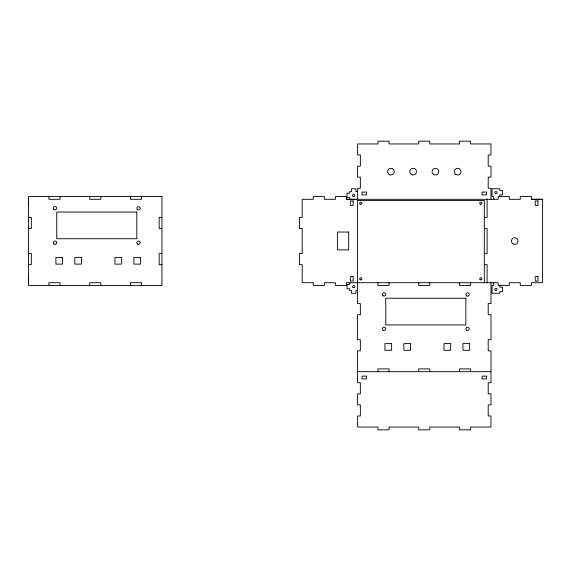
<?xml version="1.0" encoding="UTF-8"?>
<svg xmlns="http://www.w3.org/2000/svg" width="571" height="571" viewBox="0 0 571 571"><rect width="100%" height="100%" fill="white"/><g stroke="black" fill="none" stroke-linecap="round" stroke-linejoin="round"><path stroke-width="0.86" d="M28.55 281.046L28.55 276.6M28.55 205.432L28.55 200.985M357.582 191.535L355.911 191.535L355.911 188.751L351.465 188.751L351.465 191.535L349.795 191.535L349.795 193.198L347.018 193.198L347.018 197.645L349.795 197.645L349.795 199.315M346.518 199.315L498.148 199.3L498.148 196.524L509.268 196.524L509.268 199.315L520.267 199.315L520.267 196.524L531.387 196.524L531.387 199.315L542.45 199.315L542.45 282.716L531.387 282.716L531.387 285.493L520.267 285.493L520.267 282.716L509.268 282.716L509.268 285.493L498.148 285.493L498.148 282.716L346.518 282.716L346.518 285.493L335.398 285.493L335.398 282.716L324.399 282.716L324.399 285.493L313.279 285.493L313.279 282.716L302.216 282.716L302.216 264.644L299.44 264.644L299.44 253.524L302.216 253.524L302.216 228.507L299.44 228.507L299.44 217.387L302.216 217.387L302.216 199.315L313.279 199.315L313.279 196.524L324.399 196.524L324.399 199.315L335.398 199.315L335.398 196.524L346.518 196.524L346.518 199.315L357.582 199.315M357.582 200.428L484.308 200.428L484.308 282.716M28.55 217.387L31.326 217.387L31.326 228.507L28.55 228.507M161.95 217.387L159.173 217.387L159.173 228.507L161.95 228.507M484.308 217.387L487.092 217.387L487.092 199.315M484.308 228.507L487.092 228.507L487.092 253.524L484.308 253.524M28.55 253.524L31.326 253.524L31.326 264.644L28.55 264.644M161.95 253.524L159.173 253.524L159.173 264.644L161.95 264.644M484.308 264.644L487.092 264.644L487.092 282.716M357.582 290.496L355.911 290.496L355.911 293.28L351.465 293.28L351.465 290.496L349.795 290.496L349.795 288.826L347.018 288.826L347.018 284.379L349.795 284.379L349.795 282.716M357.582 371.685L490.981 371.685M531.387 199.3L542.45 199.315M499.818 196.524L499.818 194.854L502.594 194.854L502.594 190.407L499.818 190.407L499.818 188.737L492.031 188.737L492.031 196.524L493.701 196.524L493.701 199.3M499.818 285.493L499.818 287.163L502.594 287.163L502.594 291.61L499.818 291.61L499.818 293.28L492.031 293.28L492.031 285.493L493.701 285.493L493.701 282.716M490.981 199.315L490.981 188.259L488.205 188.259L488.205 177.138L490.981 177.138L490.981 166.132L488.205 166.132L488.205 155.012L490.981 155.012L490.981 143.956L470.604 143.956L470.604 141.173L459.484 141.173L459.484 143.956L429.842 143.956L429.842 141.173L418.721 141.173L418.721 143.956L389.079 143.956L389.079 141.173L377.959 141.173L377.959 143.956L357.582 143.956L357.582 155.012L360.358 155.012L360.358 166.132L357.582 166.132L357.582 177.138L360.358 177.138L360.358 188.259L357.582 188.259L357.582 303.579L360.358 303.579L360.358 314.7L357.582 314.7L357.582 339.716L360.358 339.716L360.358 350.837L357.582 350.837L357.582 382.741L360.358 382.741L360.358 393.862L357.582 393.862L357.582 404.868L360.358 404.868L360.358 415.988L357.582 415.988L357.582 427.044L377.959 427.044L377.959 429.827L389.079 429.827L389.079 427.044L418.721 427.044L418.721 429.827L429.842 429.827L429.842 427.044L459.484 427.044L459.484 429.827L470.604 429.827L470.604 427.044L490.981 427.044L490.981 415.988L488.205 415.988L488.205 404.868L490.981 404.868L490.981 393.862L488.205 393.862L488.205 382.741L490.981 382.741L490.981 350.837L488.205 350.837L488.205 339.716L490.981 339.716L490.981 314.7L488.205 314.7L488.205 303.579L490.981 303.579L490.981 282.716M470.604 282.716L470.604 285.493L459.484 285.493L459.484 282.716M470.604 371.685L470.604 368.902L459.484 368.902L459.484 371.685M429.842 282.716L429.842 285.493L418.721 285.493L418.721 282.716M429.842 371.685L429.842 368.902L418.721 368.902L418.721 371.685M389.079 282.716L389.079 285.493L377.959 285.493L377.959 282.716M389.079 371.685L389.079 368.902L377.959 368.902L377.959 371.685M141.572 196.524L141.572 199.3L130.452 199.3L130.452 196.524M141.572 285.493L141.572 282.716L130.452 282.716L130.452 285.493M100.81 196.524L100.81 199.3L89.69 199.3L89.69 196.524M100.81 285.493L100.81 282.716L89.69 282.716L89.69 285.493M60.048 196.524L60.048 199.3L48.928 199.3L48.928 196.524M60.048 285.493L60.048 282.716L48.928 282.716L48.928 285.493M366.475 192.092L362.028 192.092L362.028 194.868L366.475 194.868L366.475 192.092M486.535 192.092L482.088 192.092L482.088 194.868L486.535 194.868L486.535 192.092M161.95 196.524L28.55 196.524L28.55 285.493L161.95 285.493L161.95 196.524M353.135 200.985L350.351 200.985L350.351 205.432L353.135 205.432L353.135 200.985M538.003 200.985L535.22 200.985L535.22 205.432L538.003 205.432L538.003 200.985M136.812 212.048L56.75 212.048L56.75 238.735L136.812 238.735L136.812 212.048M348.681 232.04L337.575 232.04L337.575 249.855L348.681 249.855L348.681 232.04M62.596 257.414L55.894 257.414L55.894 264.109L62.596 264.109L62.596 257.414M81.546 257.414L74.851 257.414L74.851 264.109L81.546 264.109L81.546 257.414M121.637 257.414L114.935 257.414L114.935 264.109L121.637 264.109L121.637 257.414M140.587 257.414L133.892 257.414L133.892 264.109L140.587 264.109L140.587 257.414M353.135 276.6L350.351 276.6L350.351 281.046L353.135 281.046L353.135 276.6M538.003 276.6L535.22 276.6L535.22 281.046L538.003 281.046L538.003 276.6M465.843 298.24L385.782 298.24L385.782 324.928L465.843 324.928L465.843 298.24M391.62 343.606L384.925 343.606L384.925 350.301L391.62 350.301L391.62 343.606M410.578 343.606L403.883 343.606L403.883 350.301L410.578 350.301L410.578 343.606M450.662 343.606L443.967 343.606L443.967 350.301L450.662 350.301L450.662 343.606M469.619 343.606L462.917 343.606L462.917 350.301L469.619 350.301L469.619 343.606M366.475 376.132L362.028 376.132L362.028 378.908L366.475 378.908L366.475 376.132M486.535 376.132L482.088 376.132L482.088 378.908L486.535 378.908L486.535 376.132M513.036 243.867A3.333 3.333 0 0 0 518.104 241.09A3.333 3.333 0 0 0 513.165 238.093A3.333 3.333 0 0 0 513.036 243.867M383.162 295.799A1.67 1.67 0 0 0 385.732 294.479A1.67 1.67 0 0 0 383.305 292.916A1.67 1.67 0 0 0 383.162 295.799M466.671 295.914A1.67 1.67 0 0 0 469.241 294.593A1.67 1.67 0 0 0 466.814 293.023A1.67 1.67 0 0 0 466.671 295.914M383.162 330.259A1.67 1.67 0 0 0 385.732 328.946A1.67 1.67 0 0 0 383.305 327.376A1.67 1.67 0 0 0 383.162 330.259M466.671 330.259A1.67 1.67 0 0 0 469.241 328.946A1.67 1.67 0 0 0 466.814 327.376A1.67 1.67 0 0 0 466.671 330.259M54.131 209.607A1.67 1.67 0 0 0 56.7 208.287A1.67 1.67 0 0 0 54.274 206.723A1.67 1.67 0 0 0 54.131 209.607M137.64 209.721A1.67 1.67 0 0 0 140.209 208.401A1.67 1.67 0 0 0 137.782 206.838A1.67 1.67 0 0 0 137.64 209.721M54.131 244.074A1.67 1.67 0 0 0 56.7 242.754A1.67 1.67 0 0 0 54.274 241.183A1.67 1.67 0 0 0 54.131 244.074M137.64 244.074A1.67 1.67 0 0 0 140.209 242.754A1.67 1.67 0 0 0 137.782 241.183A1.67 1.67 0 0 0 137.64 244.074M495.371 290.346A1.113 1.113 0 0 0 497.041 289.383A1.113 1.113 0 0 0 495.371 288.419A1.113 1.113 0 0 0 495.371 290.346M353.135 287.57A1.113 1.113 0 0 0 354.798 286.606A1.113 1.113 0 0 0 353.135 285.643A1.113 1.113 0 0 0 353.135 287.57M411.477 174.526A3.333 3.333 0 0 0 416.48 171.635A3.333 3.333 0 0 0 411.477 168.745A3.333 3.333 0 0 0 411.477 174.526M389.236 174.526A3.333 3.333 0 0 0 394.24 171.635A3.333 3.333 0 0 0 389.236 168.745A3.333 3.333 0 0 0 389.236 174.526M455.779 174.412A3.333 3.333 0 0 0 460.954 171.842A3.333 3.333 0 0 0 456.136 168.645A3.333 3.333 0 0 0 455.779 174.412M433.717 174.526A3.333 3.333 0 0 0 438.721 171.635A3.333 3.333 0 0 0 433.717 168.745A3.333 3.333 0 0 0 433.717 174.526M353.135 196.388A1.113 1.113 0 0 0 354.798 195.425A1.113 1.113 0 0 0 353.135 194.461A1.113 1.113 0 0 0 353.135 196.388M360.173 204.132A1.113 1.113 0 0 0 361.9 203.276A1.113 1.113 0 0 0 360.294 202.213A1.113 1.113 0 0 0 360.173 204.132M360.237 279.783A1.113 1.113 0 0 0 361.9 278.819A1.113 1.113 0 0 0 360.237 277.856A1.113 1.113 0 0 0 360.237 279.783M480.225 279.747A1.113 1.113 0 0 0 481.945 278.891A1.113 1.113 0 0 0 480.339 277.827A1.113 1.113 0 0 0 480.225 279.747M480.225 204.132A1.113 1.113 0 0 0 481.945 203.276A1.113 1.113 0 0 0 480.339 202.213A1.113 1.113 0 0 0 480.225 204.132M495.314 193.555A1.113 1.113 0 0 0 497.034 192.698A1.113 1.113 0 0 0 495.428 191.635A1.113 1.113 0 0 0 495.314 193.555"/></g></svg>
